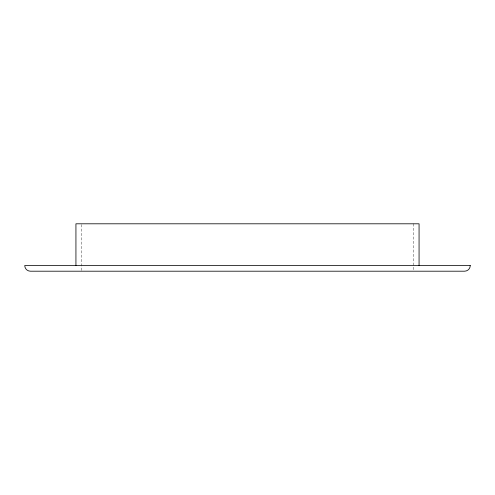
<?xml version="1.0" encoding="UTF-8"?>
<svg xmlns="http://www.w3.org/2000/svg" width="495" height="495" viewBox="0 0 495 495"><rect width="100%" height="100%" fill="white"/><g stroke="black" fill="none" stroke-linecap="round" stroke-linejoin="round"><path stroke-width="0.37" stroke-dasharray="2.48 1.86" d="M413.381 223.802L413.381 270.431M81.619 224.569L81.619 270.431"/><path stroke-width="0.74" d="M419.067 265.512L419.067 223.802L75.933 223.802L75.933 265.512M470.25 265.512L24.75 265.512A5.686 5.686 0 0 0 30.436 271.198L464.564 271.198A5.686 5.686 0 0 0 470.25 265.512"/></g></svg>
